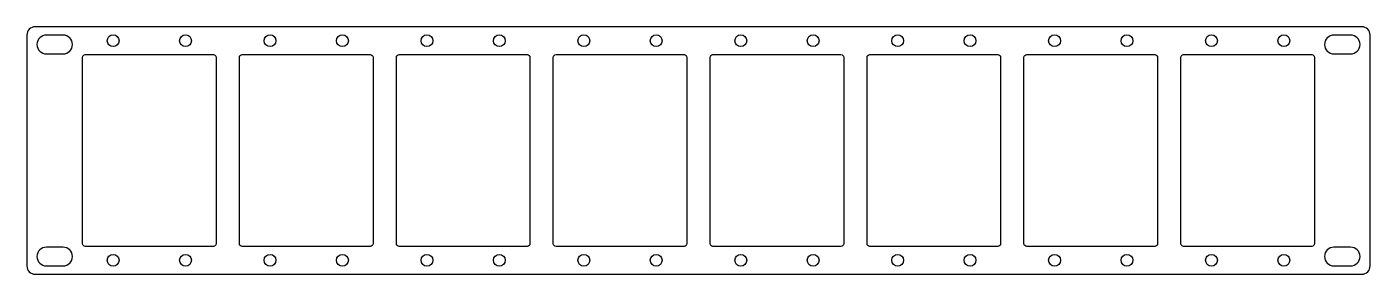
# Model space of a CAD drawing. Header units: millimetres. Extents: x -241 to 241, y -45 to 44.
import ezdxf

# ---------------------------------------------------------------- set-up
doc = ezdxf.new("R2010")
doc.units = ezdxf.units.MM
doc.layers.get('0').update_dxf_attribs({"linetype": 'CONTINUOUS'})

msp = doc.modelspace()

# ---------------------------------------------------------------- linework, layer by layer
for points in [[(-238.3, 44.5, 0.414214), (-241.3, 41.5), (-241.3, -41.5, 0.414214), (-238.3, -44.5), (238.3, -44.5, 0.414214), (241.3, -41.5), (241.3, 41.5, 0.414214), (238.3, 44.5)], [(-228.3, 34.77, 1), (-228.3, 41.52), (-234.3, 41.52, 1), (-234.3, 34.77)], [(234.3, 34.77, 1), (234.3, 41.52), (228.3, 41.52, 1), (228.3, 34.77)], [(-221.3, -33.5), (-221.3, 33.5, -0.414214), (-220.3, 34.5), (-174.3, 34.5, -0.414214), (-173.3, 33.5), (-173.3, -33.5, -0.414214), (-174.3, -34.5), (-220.3, -34.5, -0.414214)], [(-164.93, -33.5), (-164.93, 33.5, -0.414214), (-163.93, 34.5), (-117.93, 34.5, -0.414214), (-116.93, 33.5), (-116.93, -33.5, -0.414214), (-117.93, -34.5), (-163.93, -34.5, -0.414214)], [(-108.56, -33.5), (-108.56, 33.5, -0.414214), (-107.56, 34.5), (-61.56, 34.5, -0.414214), (-60.56, 33.5), (-60.56, -33.5, -0.414214), (-61.56, -34.5), (-107.56, -34.5, -0.414214)], [(-52.19, -33.5), (-52.19, 33.5, -0.414214), (-51.19, 34.5), (-5.19, 34.5, -0.414214), (-4.19, 33.5), (-4.19, -33.5, -0.414214), (-5.19, -34.5), (-51.19, -34.5, -0.414214)], [(4.19, -33.5), (4.19, 33.5, -0.414214), (5.19, 34.5), (51.19, 34.5, -0.414214), (52.19, 33.5), (52.19, -33.5, -0.414214), (51.19, -34.5), (5.19, -34.5, -0.414214)], [(60.56, -33.5), (60.56, 33.5, -0.414214), (61.56, 34.5), (107.56, 34.5, -0.414214), (108.56, 33.5), (108.56, -33.5, -0.414214), (107.56, -34.5), (61.56, -34.5, -0.414214)], [(116.93, -33.5), (116.93, 33.5, -0.414214), (117.93, 34.5), (163.93, 34.5, -0.414214), (164.93, 33.5), (164.93, -33.5, -0.414214), (163.93, -34.5), (117.93, -34.5, -0.414214)], [(220.3, -34.5), (174.3, -34.5, -0.414214), (173.3, -33.5), (173.3, 33.5, -0.414214), (174.3, 34.5), (220.3, 34.5, -0.414214), (221.3, 33.5), (221.3, -33.5, -0.414214)], [(-234.3, -34.78, 1), (-234.3, -41.53), (-228.3, -41.53, 1), (-228.3, -34.78)], [(234.3, -41.53, 1), (234.3, -34.78), (228.3, -34.78, 1), (228.3, -41.53)]]:
    msp.add_lwpolyline(points, format="xyb", close=True)
for centre, radius in [((-210.3, 39.5), 2.12), ((-184.3, 39.5), 2.12), ((-153.93, 39.5), 2.13), ((-127.93, 39.5), 2.13), ((-97.56, 39.5), 2.13), ((-71.56, 39.5), 2.13), ((-41.19, 39.5), 2.13), ((-15.19, 39.5), 2.12), ((15.19, 39.5), 2.12), ((41.19, 39.5), 2.12), ((71.56, 39.5), 2.13), ((97.56, 39.5), 2.13), ((127.93, 39.5), 2.13), ((153.93, 39.5), 2.13), ((184.3, 39.5), 2.12), ((210.3, 39.5), 2.12), ((-210.3, -39.5), 2.12), ((-184.3, -39.5), 2.12), ((-153.93, -39.5), 2.13), ((-127.93, -39.5), 2.13), ((-97.56, -39.5), 2.13), ((-71.56, -39.5), 2.13), ((-41.19, -39.5), 2.13), ((-15.19, -39.5), 2.12), ((15.19, -39.5), 2.12), ((41.19, -39.5), 2.12), ((71.56, -39.5), 2.13), ((97.56, -39.5), 2.13), ((127.93, -39.5), 2.13), ((153.93, -39.5), 2.13), ((184.3, -39.5), 2.12), ((210.3, -39.5), 2.12)]:
    msp.add_circle(centre, radius)

doc.saveas('drawing.dxf')
